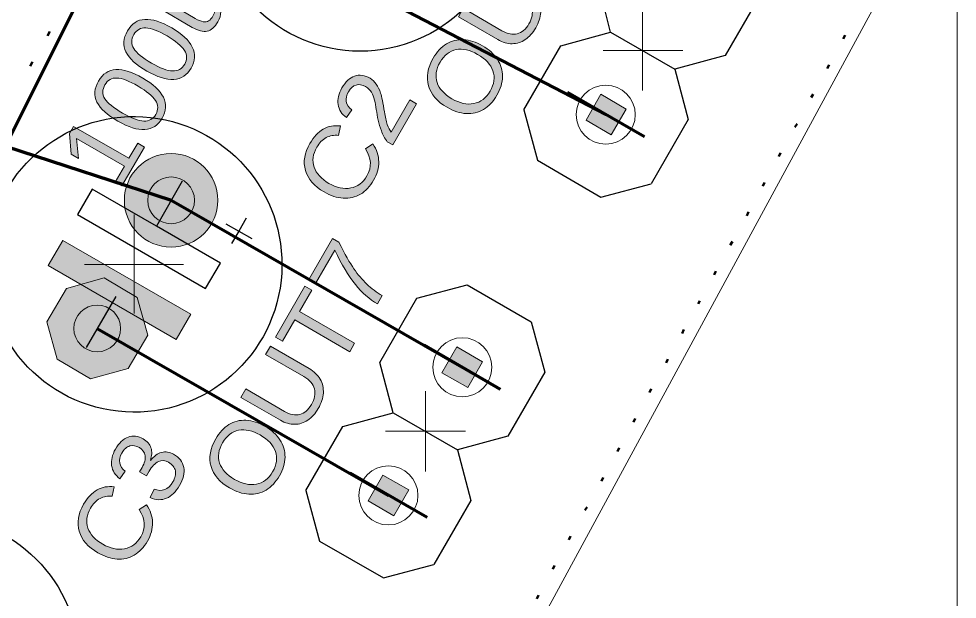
# Model space of a CAD drawing. Header units: millimetres. Extents: x 62.1 to 137.4, y 80.8 to 158.7.
# Drawn here: x 121.53 to 137.42, y 117.46 to 127.28 of the extents above; entities that cross this region are included whole.
import ezdxf

# ---------------------------------------------------------------- set-up
doc = ezdxf.new("R2010")
doc.units = ezdxf.units.MM
doc.header["$MEASUREMENT"] = 0
doc.layers.add('レイヤー 1', color=7, linetype='Continuous', lineweight=0)

# ---------------------------------------------------------------- blocks, each defined once
blk = doc.blocks.new('Block_46')
at = {"layer": 'レイヤー 1'}
h = blk.add_hatch(color=253, dxfattribs=at)
h.dxf.hatch_style = 2
edge = h.paths.add_edge_path()
edge.add_spline(control_points=[(125.619, 120.241), (125.489, 120.317), (125.367, 120.343), (125.255, 120.321), (125.143, 120.299), (125.052, 120.228), (124.984, 120.109), (124.914, 119.989), (124.897, 119.875), (124.933, 119.767), (124.968, 119.659), (125.052, 119.566), (125.185, 119.49), (125.317, 119.414), (125.44, 119.387), (125.556, 119.408), (125.672, 119.43), (125.763, 119.5), (125.831, 119.618), (125.901, 119.738), (125.917, 119.853), (125.88, 119.961), (125.843, 120.069), (125.756, 120.163), (125.619, 120.241)], knot_values=[0, 0, 0, 0, 1, 1, 1, 2, 2, 2, 3, 3, 3, 4, 4, 4, 5, 5, 5, 6, 6, 6, 7, 7, 7, 8, 8, 8, 8], degree=3, periodic=0)
edge = h.paths.add_edge_path()
edge.add_spline(control_points=[(125.703, 120.387), (125.813, 120.323), (125.897, 120.247), (125.955, 120.157), (126.013, 120.068), (126.042, 119.971), (126.041, 119.867), (126.04, 119.763), (126.008, 119.657), (125.946, 119.551), (125.884, 119.443), (125.809, 119.363), (125.72, 119.31), (125.631, 119.257), (125.533, 119.233), (125.427, 119.24), (125.321, 119.246), (125.212, 119.282), (125.102, 119.345), (124.934, 119.442), (124.829, 119.564), (124.788, 119.71), (124.746, 119.857), (124.773, 120.012), (124.867, 120.176), (124.929, 120.283), (125.004, 120.363), (125.091, 120.417), (125.179, 120.471), (125.275, 120.495), (125.38, 120.49), (125.486, 120.485), (125.593, 120.45), (125.703, 120.387)], knot_values=[0, 0, 0, 0, 1, 1, 1, 2, 2, 2, 3, 3, 3, 4, 4, 4, 5, 5, 5, 6, 6, 6, 7, 7, 7, 8, 8, 8, 9, 9, 9, 10, 10, 10, 11, 11, 11, 11], degree=3, periodic=0)
for points, knots in [([(125.703, 120.387), (125.813, 120.323), (125.897, 120.247), (125.955, 120.157), (126.013, 120.068), (126.042, 119.971), (126.041, 119.867), (126.04, 119.763), (126.008, 119.657), (125.946, 119.551), (125.884, 119.443), (125.809, 119.363), (125.72, 119.31), (125.631, 119.257), (125.533, 119.233), (125.427, 119.24), (125.321, 119.246), (125.212, 119.282), (125.102, 119.345), (124.934, 119.442), (124.829, 119.564), (124.788, 119.71), (124.746, 119.857), (124.773, 120.012), (124.867, 120.176), (124.929, 120.283), (125.004, 120.363), (125.091, 120.417), (125.179, 120.471), (125.275, 120.495), (125.38, 120.49), (125.486, 120.485), (125.593, 120.45), (125.703, 120.387)], [0, 0, 0, 0, 1, 1, 1, 2, 2, 2, 3, 3, 3, 4, 4, 4, 5, 5, 5, 6, 6, 6, 7, 7, 7, 8, 8, 8, 9, 9, 9, 10, 10, 10, 11, 11, 11, 11]), ([(125.619, 120.241), (125.489, 120.317), (125.367, 120.343), (125.255, 120.321), (125.143, 120.299), (125.052, 120.228), (124.984, 120.109), (124.914, 119.989), (124.897, 119.875), (124.933, 119.767), (124.968, 119.659), (125.052, 119.566), (125.185, 119.49), (125.317, 119.414), (125.44, 119.387), (125.556, 119.408), (125.672, 119.43), (125.763, 119.5), (125.831, 119.618), (125.901, 119.738), (125.917, 119.853), (125.88, 119.961), (125.843, 120.069), (125.756, 120.163), (125.619, 120.241)], [0, 0, 0, 0, 1, 1, 1, 2, 2, 2, 3, 3, 3, 4, 4, 4, 5, 5, 5, 6, 6, 6, 7, 7, 7, 8, 8, 8, 8])]:
    blk.add_open_spline(points, degree=3, knots=knots, dxfattribs=at)
blk = doc.blocks.new('Block_47')
at = {"layer": 'レイヤー 1'}
h = blk.add_hatch(color=253, dxfattribs=at)
h.dxf.hatch_style = 2
edge = h.paths.add_edge_path()
edge.add_spline(control_points=[(126.604, 120.69), (126.555, 120.604), (126.496, 120.538), (126.427, 120.492), (126.359, 120.446), (126.285, 120.423), (126.205, 120.422), (126.125, 120.421), (126.044, 120.444), (125.962, 120.492), (125.962, 120.492), (125.293, 120.877), (125.293, 120.877), (125.293, 120.877), (125.375, 121.02), (125.375, 121.02), (125.375, 121.02), (126.032, 120.641), (126.032, 120.641), (126.127, 120.586), (126.214, 120.568), (126.292, 120.588), (126.37, 120.608), (126.435, 120.664), (126.488, 120.756), (126.543, 120.85), (126.559, 120.938), (126.538, 121.02), (126.517, 121.102), (126.457, 121.172), (126.358, 121.229), (126.358, 121.229), (125.712, 121.602), (125.712, 121.602), (125.712, 121.602), (125.794, 121.744), (125.794, 121.744), (125.794, 121.744), (126.448, 121.366), (126.448, 121.366), (126.533, 121.317), (126.596, 121.256), (126.637, 121.185), (126.678, 121.113), (126.695, 121.035), (126.69, 120.951), (126.684, 120.866), (126.656, 120.779), (126.604, 120.69)], knot_values=[0, 0, 0, 0, 1, 1, 1, 2, 2, 2, 3, 3, 3, 4, 4, 4, 5, 5, 5, 6, 6, 6, 7, 7, 7, 8, 8, 8, 9, 9, 9, 10, 10, 10, 11, 11, 11, 12, 12, 12, 13, 13, 13, 14, 14, 14, 15, 15, 15, 16, 16, 16, 16], degree=3, periodic=0)
blk.add_open_spline([(126.604, 120.69), (126.555, 120.604), (126.496, 120.538), (126.427, 120.492), (126.359, 120.446), (126.285, 120.423), (126.205, 120.422), (126.125, 120.421), (126.044, 120.444), (125.962, 120.492), (125.962, 120.492), (125.293, 120.877), (125.293, 120.877), (125.293, 120.877), (125.375, 121.02), (125.375, 121.02), (125.375, 121.02), (126.032, 120.641), (126.032, 120.641), (126.127, 120.586), (126.214, 120.568), (126.292, 120.588), (126.37, 120.608), (126.435, 120.664), (126.488, 120.756), (126.543, 120.85), (126.559, 120.938), (126.538, 121.02), (126.517, 121.102), (126.457, 121.172), (126.358, 121.229), (126.358, 121.229), (125.712, 121.602), (125.712, 121.602), (125.712, 121.602), (125.794, 121.744), (125.794, 121.744), (125.794, 121.744), (126.448, 121.366), (126.448, 121.366), (126.533, 121.317), (126.596, 121.256), (126.637, 121.185), (126.678, 121.113), (126.695, 121.035), (126.69, 120.951), (126.684, 120.866), (126.656, 120.779), (126.604, 120.69)], degree=3, knots=[0, 0, 0, 0, 1, 1, 1, 2, 2, 2, 3, 3, 3, 4, 4, 4, 5, 5, 5, 6, 6, 6, 7, 7, 7, 8, 8, 8, 9, 9, 9, 10, 10, 10, 11, 11, 11, 12, 12, 12, 13, 13, 13, 14, 14, 14, 15, 15, 15, 16, 16, 16, 16], dxfattribs=at)
blk = doc.blocks.new('Block_48')
at = {"layer": 'レイヤー 1'}
h = blk.add_hatch(color=253, dxfattribs=at)
h.dxf.hatch_style = 2
edge = h.paths.add_edge_path()
edge.add_spline(control_points=[(126.287, 122.331), (126.287, 122.331), (127.22, 121.792), (127.22, 121.792), (127.22, 121.792), (127.138, 121.65), (127.138, 121.65), (127.138, 121.65), (126.205, 122.189), (126.205, 122.189), (126.205, 122.189), (125.997, 121.829), (125.997, 121.829), (125.997, 121.829), (125.881, 121.896), (125.881, 121.896), (125.881, 121.896), (126.379, 122.758), (126.379, 122.758), (126.379, 122.758), (126.495, 122.691), (126.495, 122.691), (126.495, 122.691), (126.287, 122.331), (126.287, 122.331)], knot_values=[0, 0, 0, 0, 1, 1, 1, 2, 2, 2, 3, 3, 3, 4, 4, 4, 5, 5, 5, 6, 6, 6, 7, 7, 7, 8, 8, 8, 8], degree=3, periodic=0)
blk.add_open_spline([(126.287, 122.331), (126.287, 122.331), (127.22, 121.792), (127.22, 121.792), (127.22, 121.792), (127.138, 121.65), (127.138, 121.65), (127.138, 121.65), (126.205, 122.189), (126.205, 122.189), (126.205, 122.189), (125.997, 121.829), (125.997, 121.829), (125.997, 121.829), (125.881, 121.896), (125.881, 121.896), (125.881, 121.896), (126.379, 122.758), (126.379, 122.758), (126.379, 122.758), (126.495, 122.691), (126.495, 122.691), (126.495, 122.691), (126.287, 122.331), (126.287, 122.331)], degree=3, knots=[0, 0, 0, 0, 1, 1, 1, 2, 2, 2, 3, 3, 3, 4, 4, 4, 5, 5, 5, 6, 6, 6, 7, 7, 7, 8, 8, 8, 8], dxfattribs=at)
blk = doc.blocks.new('Block_49')
at = {"layer": 'レイヤー 1'}
h = blk.add_hatch(color=253, dxfattribs=at)
h.dxf.hatch_style = 2
edge = h.paths.add_edge_path()
edge.add_spline(control_points=[(126.954, 123.502), (127.055, 123.3), (127.14, 123.15), (127.207, 123.053), (127.275, 122.955), (127.347, 122.869), (127.425, 122.794), (127.503, 122.72), (127.59, 122.655), (127.687, 122.599), (127.687, 122.599), (127.606, 122.459), (127.606, 122.459), (127.472, 122.537), (127.347, 122.646), (127.232, 122.789), (127.116, 122.931), (127, 123.125), (126.884, 123.37), (126.884, 123.37), (126.558, 122.806), (126.558, 122.806), (126.558, 122.806), (126.444, 122.871), (126.444, 122.871), (126.444, 122.871), (126.845, 123.565), (126.845, 123.565), (126.845, 123.565), (126.954, 123.502), (126.954, 123.502)], knot_values=[0, 0, 0, 0, 1, 1, 1, 2, 2, 2, 3, 3, 3, 4, 4, 4, 5, 5, 5, 6, 6, 6, 7, 7, 7, 8, 8, 8, 9, 9, 9, 10, 10, 10, 10], degree=3, periodic=0)
blk.add_open_spline([(126.954, 123.502), (127.055, 123.3), (127.14, 123.15), (127.207, 123.053), (127.275, 122.955), (127.347, 122.869), (127.425, 122.794), (127.503, 122.72), (127.59, 122.655), (127.687, 122.599), (127.687, 122.599), (127.606, 122.459), (127.606, 122.459), (127.472, 122.537), (127.347, 122.646), (127.232, 122.789), (127.116, 122.931), (127, 123.125), (126.884, 123.37), (126.884, 123.37), (126.558, 122.806), (126.558, 122.806), (126.558, 122.806), (126.444, 122.871), (126.444, 122.871), (126.444, 122.871), (126.845, 123.565), (126.845, 123.565), (126.845, 123.565), (126.954, 123.502), (126.954, 123.502)], degree=3, knots=[0, 0, 0, 0, 1, 1, 1, 2, 2, 2, 3, 3, 3, 4, 4, 4, 5, 5, 5, 6, 6, 6, 7, 7, 7, 8, 8, 8, 9, 9, 9, 10, 10, 10, 10], dxfattribs=at)
blk = doc.blocks.new('Block_50')
at = {"layer": 'レイヤー 1'}
h = blk.add_hatch(color=253, dxfattribs=at)
h.dxf.hatch_style = 2
edge = h.paths.add_edge_path()
edge.add_spline(control_points=[(129.302, 126.681), (129.171, 126.756), (129.049, 126.783), (128.938, 126.761), (128.825, 126.738), (128.735, 126.668), (128.666, 126.548), (128.597, 126.428), (128.58, 126.314), (128.615, 126.206), (128.651, 126.098), (128.735, 126.006), (128.868, 125.929), (128.999, 125.853), (129.123, 125.826), (129.238, 125.848), (129.354, 125.869), (129.445, 125.939), (129.514, 126.057), (129.583, 126.178), (129.6, 126.293), (129.562, 126.401), (129.525, 126.509), (129.438, 126.602), (129.302, 126.681)], knot_values=[0, 0, 0, 0, 1, 1, 1, 2, 2, 2, 3, 3, 3, 4, 4, 4, 5, 5, 5, 6, 6, 6, 7, 7, 7, 8, 8, 8, 8], degree=3, periodic=0)
edge = h.paths.add_edge_path()
edge.add_spline(control_points=[(129.385, 126.826), (129.496, 126.763), (129.579, 126.686), (129.638, 126.597), (129.696, 126.507), (129.724, 126.411), (129.723, 126.307), (129.722, 126.202), (129.691, 126.097), (129.629, 125.991), (129.567, 125.882), (129.491, 125.802), (129.402, 125.749), (129.314, 125.696), (129.216, 125.673), (129.109, 125.679), (129.003, 125.686), (128.894, 125.721), (128.784, 125.785), (128.616, 125.882), (128.512, 126.004), (128.47, 126.15), (128.428, 126.297), (128.455, 126.452), (128.55, 126.616), (128.612, 126.722), (128.686, 126.803), (128.774, 126.857), (128.861, 126.91), (128.958, 126.935), (129.063, 126.93), (129.168, 126.924), (129.275, 126.89), (129.385, 126.826)], knot_values=[0, 0, 0, 0, 1, 1, 1, 2, 2, 2, 3, 3, 3, 4, 4, 4, 5, 5, 5, 6, 6, 6, 7, 7, 7, 8, 8, 8, 9, 9, 9, 10, 10, 10, 11, 11, 11, 11], degree=3, periodic=0)
for points, knots in [([(129.385, 126.826), (129.496, 126.763), (129.579, 126.686), (129.638, 126.597), (129.696, 126.507), (129.724, 126.411), (129.723, 126.307), (129.722, 126.202), (129.691, 126.097), (129.629, 125.991), (129.567, 125.882), (129.491, 125.802), (129.402, 125.749), (129.314, 125.696), (129.216, 125.673), (129.109, 125.679), (129.003, 125.686), (128.894, 125.721), (128.784, 125.785), (128.616, 125.882), (128.512, 126.004), (128.47, 126.15), (128.428, 126.297), (128.455, 126.452), (128.55, 126.616), (128.612, 126.722), (128.686, 126.803), (128.774, 126.857), (128.861, 126.91), (128.958, 126.935), (129.063, 126.93), (129.168, 126.924), (129.275, 126.89), (129.385, 126.826)], [0, 0, 0, 0, 1, 1, 1, 2, 2, 2, 3, 3, 3, 4, 4, 4, 5, 5, 5, 6, 6, 6, 7, 7, 7, 8, 8, 8, 9, 9, 9, 10, 10, 10, 11, 11, 11, 11]), ([(129.302, 126.681), (129.171, 126.756), (129.049, 126.783), (128.938, 126.761), (128.825, 126.738), (128.735, 126.668), (128.666, 126.548), (128.597, 126.428), (128.58, 126.314), (128.615, 126.206), (128.651, 126.098), (128.735, 126.006), (128.868, 125.929), (128.999, 125.853), (129.123, 125.826), (129.238, 125.848), (129.354, 125.869), (129.445, 125.939), (129.514, 126.057), (129.583, 126.178), (129.6, 126.293), (129.562, 126.401), (129.525, 126.509), (129.438, 126.602), (129.302, 126.681)], [0, 0, 0, 0, 1, 1, 1, 2, 2, 2, 3, 3, 3, 4, 4, 4, 5, 5, 5, 6, 6, 6, 7, 7, 7, 8, 8, 8, 8])]:
    blk.add_open_spline(points, degree=3, knots=knots, dxfattribs=at)
blk = doc.blocks.new('Block_51')
at = {"layer": 'レイヤー 1'}
h = blk.add_hatch(color=253, dxfattribs=at)
h.dxf.hatch_style = 2
edge = h.paths.add_edge_path()
edge.add_spline(control_points=[(130.287, 127.13), (130.237, 127.043), (130.178, 126.977), (130.11, 126.931), (130.042, 126.886), (129.967, 126.862), (129.888, 126.861), (129.808, 126.86), (129.726, 126.884), (129.644, 126.931), (129.644, 126.931), (128.976, 127.317), (128.976, 127.317), (128.976, 127.317), (129.058, 127.46), (129.058, 127.46), (129.058, 127.46), (129.714, 127.081), (129.714, 127.081), (129.81, 127.025), (129.897, 127.008), (129.974, 127.028), (130.052, 127.048), (130.117, 127.103), (130.171, 127.195), (130.225, 127.29), (130.242, 127.378), (130.221, 127.46), (130.199, 127.542), (130.14, 127.612), (130.041, 127.669), (130.041, 127.669), (129.394, 128.042), (129.394, 128.042), (129.394, 128.042), (129.476, 128.183), (129.476, 128.183), (129.476, 128.183), (130.131, 127.805), (130.131, 127.805), (130.216, 127.757), (130.279, 127.696), (130.319, 127.625), (130.36, 127.553), (130.378, 127.475), (130.372, 127.39), (130.367, 127.306), (130.338, 127.219), (130.287, 127.13)], knot_values=[0, 0, 0, 0, 1, 1, 1, 2, 2, 2, 3, 3, 3, 4, 4, 4, 5, 5, 5, 6, 6, 6, 7, 7, 7, 8, 8, 8, 9, 9, 9, 10, 10, 10, 11, 11, 11, 12, 12, 12, 13, 13, 13, 14, 14, 14, 15, 15, 15, 16, 16, 16, 16], degree=3, periodic=0)
blk.add_open_spline([(130.287, 127.13), (130.237, 127.043), (130.178, 126.977), (130.11, 126.931), (130.042, 126.886), (129.967, 126.862), (129.888, 126.861), (129.808, 126.86), (129.726, 126.884), (129.644, 126.931), (129.644, 126.931), (128.976, 127.317), (128.976, 127.317), (128.976, 127.317), (129.058, 127.46), (129.058, 127.46), (129.058, 127.46), (129.714, 127.081), (129.714, 127.081), (129.81, 127.025), (129.897, 127.008), (129.974, 127.028), (130.052, 127.048), (130.117, 127.103), (130.171, 127.195), (130.225, 127.29), (130.242, 127.378), (130.221, 127.46), (130.199, 127.542), (130.14, 127.612), (130.041, 127.669), (130.041, 127.669), (129.394, 128.042), (129.394, 128.042), (129.394, 128.042), (129.476, 128.183), (129.476, 128.183), (129.476, 128.183), (130.131, 127.805), (130.131, 127.805), (130.216, 127.757), (130.279, 127.696), (130.319, 127.625), (130.36, 127.553), (130.378, 127.475), (130.372, 127.39), (130.367, 127.306), (130.338, 127.219), (130.287, 127.13)], degree=3, knots=[0, 0, 0, 0, 1, 1, 1, 2, 2, 2, 3, 3, 3, 4, 4, 4, 5, 5, 5, 6, 6, 6, 7, 7, 7, 8, 8, 8, 9, 9, 9, 10, 10, 10, 11, 11, 11, 12, 12, 12, 13, 13, 13, 14, 14, 14, 15, 15, 15, 16, 16, 16, 16], dxfattribs=at)
blk = doc.blocks.new('Block_56')
at = {"layer": 'レイヤー 1'}
h = blk.add_hatch(color=253, dxfattribs=at)
h.dxf.hatch_style = 2
edge = h.paths.add_edge_path()
edge.add_spline(control_points=[(126.578, 125.108), (126.511, 124.992), (126.497, 124.88), (126.534, 124.772), (126.571, 124.665), (126.655, 124.573), (126.785, 124.498), (126.914, 124.424), (127.037, 124.398), (127.154, 124.42), (127.271, 124.442), (127.363, 124.51), (127.429, 124.625), (127.514, 124.772), (127.505, 124.925), (127.402, 125.082), (127.402, 125.082), (127.527, 125.165), (127.527, 125.165), (127.593, 125.07), (127.627, 124.969), (127.628, 124.864), (127.63, 124.759), (127.602, 124.654), (127.542, 124.551), (127.481, 124.445), (127.406, 124.366), (127.318, 124.314), (127.229, 124.263), (127.132, 124.24), (127.027, 124.247), (126.922, 124.254), (126.814, 124.289), (126.702, 124.353), (126.535, 124.45), (126.429, 124.571), (126.387, 124.716), (126.344, 124.861), (126.37, 125.014), (126.462, 125.173), (126.526, 125.285), (126.602, 125.366), (126.689, 125.416), (126.776, 125.466), (126.872, 125.483), (126.979, 125.469), (126.979, 125.469), (126.946, 125.308), (126.946, 125.308), (126.87, 125.319), (126.801, 125.307), (126.737, 125.272), (126.674, 125.237), (126.621, 125.182), (126.578, 125.108)], knot_values=[0, 0, 0, 0, 1, 1, 1, 2, 2, 2, 3, 3, 3, 4, 4, 4, 5, 5, 5, 6, 6, 6, 7, 7, 7, 8, 8, 8, 9, 9, 9, 10, 10, 10, 11, 11, 11, 12, 12, 12, 13, 13, 13, 14, 14, 14, 15, 15, 15, 16, 16, 16, 17, 17, 17, 18, 18, 18, 18], degree=3, periodic=0)
blk.add_open_spline([(126.578, 125.108), (126.511, 124.992), (126.497, 124.88), (126.534, 124.772), (126.571, 124.665), (126.655, 124.573), (126.785, 124.498), (126.914, 124.424), (127.037, 124.398), (127.154, 124.42), (127.271, 124.442), (127.363, 124.51), (127.429, 124.625), (127.514, 124.772), (127.505, 124.925), (127.402, 125.082), (127.402, 125.082), (127.527, 125.165), (127.527, 125.165), (127.593, 125.07), (127.627, 124.969), (127.628, 124.864), (127.63, 124.759), (127.602, 124.654), (127.542, 124.551), (127.481, 124.445), (127.406, 124.366), (127.318, 124.314), (127.229, 124.263), (127.132, 124.24), (127.027, 124.247), (126.922, 124.254), (126.814, 124.289), (126.702, 124.353), (126.535, 124.45), (126.429, 124.571), (126.387, 124.716), (126.344, 124.861), (126.37, 125.014), (126.462, 125.173), (126.526, 125.285), (126.602, 125.366), (126.689, 125.416), (126.776, 125.466), (126.872, 125.483), (126.979, 125.469), (126.979, 125.469), (126.946, 125.308), (126.946, 125.308), (126.87, 125.319), (126.801, 125.307), (126.737, 125.272), (126.674, 125.237), (126.621, 125.182), (126.578, 125.108)], degree=3, knots=[0, 0, 0, 0, 1, 1, 1, 2, 2, 2, 3, 3, 3, 4, 4, 4, 5, 5, 5, 6, 6, 6, 7, 7, 7, 8, 8, 8, 9, 9, 9, 10, 10, 10, 11, 11, 11, 12, 12, 12, 13, 13, 13, 14, 14, 14, 15, 15, 15, 16, 16, 16, 17, 17, 17, 18, 18, 18, 18], dxfattribs=at)
blk = doc.blocks.new('Block_57')
at = {"layer": 'レイヤー 1'}
h = blk.add_hatch(color=253, dxfattribs=at)
h.dxf.hatch_style = 2
edge = h.paths.add_edge_path()
edge.add_spline(control_points=[(127.867, 125.149), (127.867, 125.149), (127.773, 125.203), (127.773, 125.203), (127.729, 125.262), (127.696, 125.323), (127.672, 125.385), (127.649, 125.447), (127.631, 125.508), (127.618, 125.57), (127.605, 125.63), (127.595, 125.689), (127.587, 125.747), (127.579, 125.804), (127.569, 125.858), (127.556, 125.907), (127.544, 125.957), (127.526, 126.001), (127.504, 126.04), (127.482, 126.079), (127.449, 126.111), (127.406, 126.136), (127.348, 126.169), (127.294, 126.178), (127.243, 126.162), (127.192, 126.147), (127.148, 126.109), (127.114, 126.049), (127.081, 125.992), (127.069, 125.936), (127.079, 125.881), (127.089, 125.826), (127.12, 125.779), (127.172, 125.74), (127.172, 125.74), (127.08, 125.611), (127.08, 125.611), (127.002, 125.669), (126.956, 125.743), (126.941, 125.833), (126.927, 125.923), (126.948, 126.016), (127.004, 126.113), (127.065, 126.219), (127.136, 126.285), (127.219, 126.314), (127.302, 126.342), (127.389, 126.329), (127.481, 126.276), (127.522, 126.252), (127.557, 126.22), (127.586, 126.178), (127.616, 126.136), (127.64, 126.085), (127.659, 126.025), (127.679, 125.965), (127.7, 125.859), (127.725, 125.707), (127.738, 125.623), (127.754, 125.553), (127.772, 125.497), (127.79, 125.442), (127.812, 125.397), (127.838, 125.362), (127.838, 125.362), (128.154, 125.909), (128.154, 125.909), (128.154, 125.909), (128.268, 125.843), (128.268, 125.843), (128.268, 125.843), (127.867, 125.149), (127.867, 125.149)], knot_values=[0, 0, 0, 0, 1, 1, 1, 2, 2, 2, 3, 3, 3, 4, 4, 4, 5, 5, 5, 6, 6, 6, 7, 7, 7, 8, 8, 8, 9, 9, 9, 10, 10, 10, 11, 11, 11, 12, 12, 12, 13, 13, 13, 14, 14, 14, 15, 15, 15, 16, 16, 16, 17, 17, 17, 18, 18, 18, 19, 19, 19, 20, 20, 20, 21, 21, 21, 22, 22, 22, 23, 23, 23, 24, 24, 24, 24], degree=3, periodic=0)
blk.add_open_spline([(127.867, 125.149), (127.867, 125.149), (127.773, 125.203), (127.773, 125.203), (127.729, 125.262), (127.696, 125.323), (127.672, 125.385), (127.649, 125.447), (127.631, 125.508), (127.618, 125.57), (127.605, 125.63), (127.595, 125.689), (127.587, 125.747), (127.579, 125.804), (127.569, 125.858), (127.556, 125.907), (127.544, 125.957), (127.526, 126.001), (127.504, 126.04), (127.482, 126.079), (127.449, 126.111), (127.406, 126.136), (127.348, 126.169), (127.294, 126.178), (127.243, 126.162), (127.192, 126.147), (127.148, 126.109), (127.114, 126.049), (127.081, 125.992), (127.069, 125.936), (127.079, 125.881), (127.089, 125.826), (127.12, 125.779), (127.172, 125.74), (127.172, 125.74), (127.08, 125.611), (127.08, 125.611), (127.002, 125.669), (126.956, 125.743), (126.941, 125.833), (126.927, 125.923), (126.948, 126.016), (127.004, 126.113), (127.065, 126.219), (127.136, 126.285), (127.219, 126.314), (127.302, 126.342), (127.389, 126.329), (127.481, 126.276), (127.522, 126.252), (127.557, 126.22), (127.586, 126.178), (127.616, 126.136), (127.64, 126.085), (127.659, 126.025), (127.679, 125.965), (127.7, 125.859), (127.725, 125.707), (127.738, 125.623), (127.754, 125.553), (127.772, 125.497), (127.79, 125.442), (127.812, 125.397), (127.838, 125.362), (127.838, 125.362), (128.154, 125.909), (128.154, 125.909), (128.154, 125.909), (128.268, 125.843), (128.268, 125.843), (128.268, 125.843), (127.867, 125.149), (127.867, 125.149)], degree=3, knots=[0, 0, 0, 0, 1, 1, 1, 2, 2, 2, 3, 3, 3, 4, 4, 4, 5, 5, 5, 6, 6, 6, 7, 7, 7, 8, 8, 8, 9, 9, 9, 10, 10, 10, 11, 11, 11, 12, 12, 12, 13, 13, 13, 14, 14, 14, 15, 15, 15, 16, 16, 16, 17, 17, 17, 18, 18, 18, 19, 19, 19, 20, 20, 20, 21, 21, 21, 22, 22, 22, 23, 23, 23, 24, 24, 24, 24], dxfattribs=at)
blk = doc.blocks.new('Block_58')
at = {"layer": 'レイヤー 1'}
h = blk.add_hatch(color=253, dxfattribs=at)
h.dxf.hatch_style = 2
edge = h.paths.add_edge_path()
edge.add_spline(control_points=[(122.748, 119.003), (122.681, 118.887), (122.666, 118.775), (122.704, 118.667), (122.741, 118.56), (122.825, 118.468), (122.955, 118.393), (123.084, 118.319), (123.207, 118.293), (123.324, 118.315), (123.441, 118.337), (123.533, 118.406), (123.599, 118.52), (123.684, 118.667), (123.675, 118.82), (123.572, 118.978), (123.572, 118.978), (123.697, 119.06), (123.697, 119.06), (123.762, 118.965), (123.796, 118.864), (123.798, 118.759), (123.8, 118.654), (123.771, 118.549), (123.712, 118.446), (123.651, 118.34), (123.576, 118.262), (123.487, 118.209), (123.399, 118.157), (123.302, 118.135), (123.197, 118.142), (123.092, 118.149), (122.984, 118.184), (122.872, 118.249), (122.705, 118.345), (122.599, 118.466), (122.557, 118.611), (122.514, 118.756), (122.539, 118.909), (122.631, 119.069), (122.696, 119.18), (122.772, 119.261), (122.858, 119.311), (122.945, 119.361), (123.042, 119.378), (123.148, 119.364), (123.148, 119.364), (123.116, 119.204), (123.116, 119.204), (123.04, 119.214), (122.971, 119.202), (122.908, 119.167), (122.844, 119.132), (122.791, 119.077), (122.748, 119.003)], knot_values=[0, 0, 0, 0, 1, 1, 1, 2, 2, 2, 3, 3, 3, 4, 4, 4, 5, 5, 5, 6, 6, 6, 7, 7, 7, 8, 8, 8, 9, 9, 9, 10, 10, 10, 11, 11, 11, 12, 12, 12, 13, 13, 13, 14, 14, 14, 15, 15, 15, 16, 16, 16, 17, 17, 17, 18, 18, 18, 18], degree=3, periodic=0)
blk.add_open_spline([(122.748, 119.003), (122.681, 118.887), (122.666, 118.775), (122.704, 118.667), (122.741, 118.56), (122.825, 118.468), (122.955, 118.393), (123.084, 118.319), (123.207, 118.293), (123.324, 118.315), (123.441, 118.337), (123.533, 118.406), (123.599, 118.52), (123.684, 118.667), (123.675, 118.82), (123.572, 118.978), (123.572, 118.978), (123.697, 119.06), (123.697, 119.06), (123.762, 118.965), (123.796, 118.864), (123.798, 118.759), (123.8, 118.654), (123.771, 118.549), (123.712, 118.446), (123.651, 118.34), (123.576, 118.262), (123.487, 118.209), (123.399, 118.157), (123.302, 118.135), (123.197, 118.142), (123.092, 118.149), (122.984, 118.184), (122.872, 118.249), (122.705, 118.345), (122.599, 118.466), (122.557, 118.611), (122.514, 118.756), (122.539, 118.909), (122.631, 119.069), (122.696, 119.18), (122.772, 119.261), (122.858, 119.311), (122.945, 119.361), (123.042, 119.378), (123.148, 119.364), (123.148, 119.364), (123.116, 119.204), (123.116, 119.204), (123.04, 119.214), (122.971, 119.202), (122.908, 119.167), (122.844, 119.132), (122.791, 119.077), (122.748, 119.003)], degree=3, knots=[0, 0, 0, 0, 1, 1, 1, 2, 2, 2, 3, 3, 3, 4, 4, 4, 5, 5, 5, 6, 6, 6, 7, 7, 7, 8, 8, 8, 9, 9, 9, 10, 10, 10, 11, 11, 11, 12, 12, 12, 13, 13, 13, 14, 14, 14, 15, 15, 15, 16, 16, 16, 17, 17, 17, 18, 18, 18, 18], dxfattribs=at)
blk = doc.blocks.new('Block_59')
at = {"layer": 'レイヤー 1'}
h = blk.add_hatch(color=253, dxfattribs=at)
h.dxf.hatch_style = 2
edge = h.paths.add_edge_path()
edge.add_spline(control_points=[(124.154, 119.916), (124.251, 119.86), (124.308, 119.786), (124.326, 119.693), (124.343, 119.601), (124.319, 119.498), (124.253, 119.384), (124.192, 119.277), (124.119, 119.207), (124.034, 119.171), (123.95, 119.135), (123.857, 119.138), (123.756, 119.181), (123.756, 119.181), (123.824, 119.326), (123.824, 119.326), (123.958, 119.273), (124.064, 119.313), (124.142, 119.448), (124.181, 119.515), (124.195, 119.578), (124.184, 119.635), (124.173, 119.693), (124.135, 119.741), (124.069, 119.779), (124.012, 119.812), (123.955, 119.816), (123.897, 119.79), (123.84, 119.765), (123.787, 119.71), (123.74, 119.627), (123.74, 119.627), (123.696, 119.552), (123.696, 119.552), (123.696, 119.552), (123.579, 119.619), (123.579, 119.619), (123.579, 119.619), (123.621, 119.692), (123.621, 119.692), (123.664, 119.765), (123.681, 119.831), (123.672, 119.89), (123.664, 119.949), (123.631, 119.995), (123.574, 120.028), (123.518, 120.06), (123.464, 120.069), (123.413, 120.055), (123.361, 120.041), (123.317, 120.001), (123.279, 119.936), (123.245, 119.877), (123.232, 119.82), (123.242, 119.767), (123.251, 119.713), (123.281, 119.667), (123.333, 119.629), (123.333, 119.629), (123.245, 119.5), (123.245, 119.5), (123.165, 119.56), (123.118, 119.634), (123.105, 119.723), (123.093, 119.812), (123.114, 119.905), (123.17, 120.001), (123.23, 120.106), (123.302, 120.174), (123.385, 120.205), (123.467, 120.235), (123.552, 120.224), (123.64, 120.174), (123.707, 120.135), (123.75, 120.085), (123.771, 120.023), (123.791, 119.961), (123.788, 119.891), (123.762, 119.81), (123.762, 119.81), (123.765, 119.809), (123.765, 119.809), (123.818, 119.882), (123.88, 119.928), (123.949, 119.947), (124.019, 119.964), (124.087, 119.954), (124.154, 119.916)], knot_values=[0, 0, 0, 0, 1, 1, 1, 2, 2, 2, 3, 3, 3, 4, 4, 4, 5, 5, 5, 6, 6, 6, 7, 7, 7, 8, 8, 8, 9, 9, 9, 10, 10, 10, 11, 11, 11, 12, 12, 12, 13, 13, 13, 14, 14, 14, 15, 15, 15, 16, 16, 16, 17, 17, 17, 18, 18, 18, 19, 19, 19, 20, 20, 20, 21, 21, 21, 22, 22, 22, 23, 23, 23, 24, 24, 24, 25, 25, 25, 26, 26, 26, 27, 27, 27, 28, 28, 28, 29, 29, 29, 29], degree=3, periodic=0)
blk.add_open_spline([(124.154, 119.916), (124.251, 119.86), (124.308, 119.786), (124.326, 119.693), (124.343, 119.601), (124.319, 119.498), (124.253, 119.384), (124.192, 119.277), (124.119, 119.207), (124.034, 119.171), (123.95, 119.135), (123.857, 119.138), (123.756, 119.181), (123.756, 119.181), (123.824, 119.326), (123.824, 119.326), (123.958, 119.273), (124.064, 119.313), (124.142, 119.448), (124.181, 119.515), (124.195, 119.578), (124.184, 119.635), (124.173, 119.693), (124.135, 119.741), (124.069, 119.779), (124.012, 119.812), (123.955, 119.816), (123.897, 119.79), (123.84, 119.765), (123.787, 119.71), (123.74, 119.627), (123.74, 119.627), (123.696, 119.552), (123.696, 119.552), (123.696, 119.552), (123.579, 119.619), (123.579, 119.619), (123.579, 119.619), (123.621, 119.692), (123.621, 119.692), (123.664, 119.765), (123.681, 119.831), (123.672, 119.89), (123.664, 119.949), (123.631, 119.995), (123.574, 120.028), (123.518, 120.06), (123.464, 120.069), (123.413, 120.055), (123.361, 120.041), (123.317, 120.001), (123.279, 119.936), (123.245, 119.877), (123.232, 119.82), (123.242, 119.767), (123.251, 119.713), (123.281, 119.667), (123.333, 119.629), (123.333, 119.629), (123.245, 119.5), (123.245, 119.5), (123.165, 119.56), (123.118, 119.634), (123.105, 119.723), (123.093, 119.812), (123.114, 119.905), (123.17, 120.001), (123.23, 120.106), (123.302, 120.174), (123.385, 120.205), (123.467, 120.235), (123.552, 120.224), (123.64, 120.174), (123.707, 120.135), (123.75, 120.085), (123.771, 120.023), (123.791, 119.961), (123.788, 119.891), (123.762, 119.81), (123.762, 119.81), (123.765, 119.809), (123.765, 119.809), (123.818, 119.882), (123.88, 119.928), (123.949, 119.947), (124.019, 119.964), (124.087, 119.954), (124.154, 119.916)], degree=3, knots=[0, 0, 0, 0, 1, 1, 1, 2, 2, 2, 3, 3, 3, 4, 4, 4, 5, 5, 5, 6, 6, 6, 7, 7, 7, 8, 8, 8, 9, 9, 9, 10, 10, 10, 11, 11, 11, 12, 12, 12, 13, 13, 13, 14, 14, 14, 15, 15, 15, 16, 16, 16, 17, 17, 17, 18, 18, 18, 19, 19, 19, 20, 20, 20, 21, 21, 21, 22, 22, 22, 23, 23, 23, 24, 24, 24, 25, 25, 25, 26, 26, 26, 27, 27, 27, 28, 28, 28, 29, 29, 29, 29], dxfattribs=at)
blk = doc.blocks.new('Block_121')
at = {"layer": 'レイヤー 1'}
h = blk.add_hatch(color=253, dxfattribs=at)
h.dxf.hatch_style = 2
edge = h.paths.add_edge_path()
edge.add_spline(control_points=[(123.279, 124.455), (123.279, 124.455), (123.166, 124.521), (123.166, 124.521), (123.166, 124.521), (123.32, 124.788), (123.32, 124.788), (123.32, 124.788), (122.512, 125.255), (122.512, 125.255), (122.512, 125.255), (122.545, 124.92), (122.545, 124.92), (122.545, 124.92), (122.418, 124.993), (122.418, 124.993), (122.418, 124.993), (122.391, 125.34), (122.391, 125.34), (122.391, 125.34), (122.462, 125.463), (122.462, 125.463), (122.462, 125.463), (123.398, 124.923), (123.398, 124.923), (123.398, 124.923), (123.546, 125.179), (123.546, 125.179), (123.546, 125.179), (123.659, 125.113), (123.659, 125.113), (123.659, 125.113), (123.279, 124.455), (123.279, 124.455)], knot_values=[0, 0, 0, 0, 1, 1, 1, 2, 2, 2, 3, 3, 3, 4, 4, 4, 5, 5, 5, 6, 6, 6, 7, 7, 7, 8, 8, 8, 9, 9, 9, 10, 10, 10, 11, 11, 11, 11], degree=3, periodic=0)
blk.add_open_spline([(123.279, 124.455), (123.279, 124.455), (123.166, 124.521), (123.166, 124.521), (123.166, 124.521), (123.32, 124.788), (123.32, 124.788), (123.32, 124.788), (122.512, 125.255), (122.512, 125.255), (122.512, 125.255), (122.545, 124.92), (122.545, 124.92), (122.545, 124.92), (122.418, 124.993), (122.418, 124.993), (122.418, 124.993), (122.391, 125.34), (122.391, 125.34), (122.391, 125.34), (122.462, 125.463), (122.462, 125.463), (122.462, 125.463), (123.398, 124.923), (123.398, 124.923), (123.398, 124.923), (123.546, 125.179), (123.546, 125.179), (123.546, 125.179), (123.659, 125.113), (123.659, 125.113), (123.659, 125.113), (123.279, 124.455), (123.279, 124.455)], degree=3, knots=[0, 0, 0, 0, 1, 1, 1, 2, 2, 2, 3, 3, 3, 4, 4, 4, 5, 5, 5, 6, 6, 6, 7, 7, 7, 8, 8, 8, 9, 9, 9, 10, 10, 10, 11, 11, 11, 11], dxfattribs=at)
blk = doc.blocks.new('Block_122')
at = {"layer": 'レイヤー 1'}
h = blk.add_hatch(color=253, dxfattribs=at)
h.dxf.hatch_style = 2
edge = h.paths.add_edge_path()
edge.add_spline(control_points=[(123.554, 126.143), (123.402, 126.231), (123.283, 126.277), (123.194, 126.281), (123.106, 126.285), (123.039, 126.247), (122.992, 126.167), (122.945, 126.084), (122.944, 126.006), (122.99, 125.931), (123.037, 125.856), (123.136, 125.775), (123.29, 125.686), (123.439, 125.6), (123.558, 125.555), (123.649, 125.552), (123.739, 125.549), (123.807, 125.586), (123.853, 125.666), (123.898, 125.745), (123.896, 125.823), (123.847, 125.901), (123.797, 125.978), (123.7, 126.059), (123.554, 126.143)], knot_values=[0, 0, 0, 0, 1, 1, 1, 2, 2, 2, 3, 3, 3, 4, 4, 4, 5, 5, 5, 6, 6, 6, 7, 7, 7, 8, 8, 8, 8], degree=3, periodic=0)
edge = h.paths.add_edge_path()
edge.add_spline(control_points=[(123.633, 126.28), (123.808, 126.178), (123.924, 126.07), (123.981, 125.955), (124.038, 125.84), (124.031, 125.722), (123.961, 125.601), (123.891, 125.481), (123.793, 125.417), (123.667, 125.409), (123.539, 125.401), (123.388, 125.448), (123.212, 125.55), (123.032, 125.654), (122.913, 125.762), (122.857, 125.873), (122.801, 125.983), (122.81, 126.102), (122.884, 126.229), (122.955, 126.353), (123.053, 126.418), (123.178, 126.425), (123.303, 126.431), (123.454, 126.383), (123.633, 126.28)], knot_values=[0, 0, 0, 0, 1, 1, 1, 2, 2, 2, 3, 3, 3, 4, 4, 4, 5, 5, 5, 6, 6, 6, 7, 7, 7, 8, 8, 8, 8], degree=3, periodic=0)
for points in [[(123.633, 126.28), (123.808, 126.178), (123.924, 126.07), (123.981, 125.955), (124.038, 125.84), (124.031, 125.722), (123.961, 125.601), (123.891, 125.481), (123.793, 125.417), (123.667, 125.409), (123.539, 125.401), (123.388, 125.448), (123.212, 125.55), (123.032, 125.654), (122.913, 125.762), (122.857, 125.873), (122.801, 125.983), (122.81, 126.102), (122.884, 126.229), (122.955, 126.353), (123.053, 126.418), (123.178, 126.425), (123.303, 126.431), (123.454, 126.383), (123.633, 126.28)], [(123.554, 126.143), (123.402, 126.231), (123.283, 126.277), (123.194, 126.281), (123.106, 126.285), (123.039, 126.247), (122.992, 126.167), (122.945, 126.084), (122.944, 126.006), (122.99, 125.931), (123.037, 125.856), (123.136, 125.775), (123.29, 125.686), (123.439, 125.6), (123.558, 125.555), (123.649, 125.552), (123.739, 125.549), (123.807, 125.586), (123.853, 125.666), (123.898, 125.745), (123.896, 125.823), (123.847, 125.901), (123.797, 125.978), (123.7, 126.059), (123.554, 126.143)]]:
    blk.add_open_spline(points, degree=3, knots=[0, 0, 0, 0, 1, 1, 1, 2, 2, 2, 3, 3, 3, 4, 4, 4, 5, 5, 5, 6, 6, 6, 7, 7, 7, 8, 8, 8, 8], dxfattribs=at)
blk = doc.blocks.new('Block_123')
at = {"layer": 'レイヤー 1'}
h = blk.add_hatch(color=253, dxfattribs=at)
h.dxf.hatch_style = 2
edge = h.paths.add_edge_path()
edge.add_spline(control_points=[(124.044, 126.992), (123.892, 127.079), (123.773, 127.125), (123.684, 127.129), (123.596, 127.133), (123.529, 127.095), (123.482, 127.015), (123.434, 126.932), (123.434, 126.854), (123.48, 126.779), (123.527, 126.704), (123.626, 126.623), (123.78, 126.534), (123.928, 126.448), (124.048, 126.403), (124.138, 126.4), (124.228, 126.397), (124.296, 126.435), (124.342, 126.514), (124.388, 126.593), (124.386, 126.671), (124.337, 126.749), (124.287, 126.826), (124.19, 126.907), (124.044, 126.992)], knot_values=[0, 0, 0, 0, 1, 1, 1, 2, 2, 2, 3, 3, 3, 4, 4, 4, 5, 5, 5, 6, 6, 6, 7, 7, 7, 8, 8, 8, 8], degree=3, periodic=0)
edge = h.paths.add_edge_path()
edge.add_spline(control_points=[(124.122, 127.128), (124.298, 127.027), (124.414, 126.918), (124.471, 126.803), (124.527, 126.688), (124.521, 126.57), (124.451, 126.449), (124.381, 126.329), (124.283, 126.265), (124.156, 126.257), (124.029, 126.25), (123.878, 126.297), (123.701, 126.398), (123.521, 126.503), (123.403, 126.61), (123.347, 126.721), (123.291, 126.832), (123.3, 126.95), (123.374, 127.078), (123.445, 127.201), (123.543, 127.266), (123.668, 127.273), (123.793, 127.279), (123.944, 127.231), (124.122, 127.128)], knot_values=[0, 0, 0, 0, 1, 1, 1, 2, 2, 2, 3, 3, 3, 4, 4, 4, 5, 5, 5, 6, 6, 6, 7, 7, 7, 8, 8, 8, 8], degree=3, periodic=0)
for points in [[(124.122, 127.128), (124.298, 127.027), (124.414, 126.918), (124.471, 126.803), (124.527, 126.688), (124.521, 126.57), (124.451, 126.449), (124.381, 126.329), (124.283, 126.265), (124.156, 126.257), (124.029, 126.25), (123.878, 126.297), (123.701, 126.398), (123.521, 126.503), (123.403, 126.61), (123.347, 126.721), (123.291, 126.832), (123.3, 126.95), (123.374, 127.078), (123.445, 127.201), (123.543, 127.266), (123.668, 127.273), (123.793, 127.279), (123.944, 127.231), (124.122, 127.128)], [(124.044, 126.992), (123.892, 127.079), (123.773, 127.125), (123.684, 127.129), (123.596, 127.133), (123.529, 127.095), (123.482, 127.015), (123.434, 126.932), (123.434, 126.854), (123.48, 126.779), (123.527, 126.704), (123.626, 126.623), (123.78, 126.534), (123.928, 126.448), (124.048, 126.403), (124.138, 126.4), (124.228, 126.397), (124.296, 126.435), (124.342, 126.514), (124.388, 126.593), (124.386, 126.671), (124.337, 126.749), (124.287, 126.826), (124.19, 126.907), (124.044, 126.992)]]:
    blk.add_open_spline(points, degree=3, knots=[0, 0, 0, 0, 1, 1, 1, 2, 2, 2, 3, 3, 3, 4, 4, 4, 5, 5, 5, 6, 6, 6, 7, 7, 7, 8, 8, 8, 8], dxfattribs=at)
blk = doc.blocks.new('Block_124')
at = {"layer": 'レイヤー 1'}
h = blk.add_hatch(color=253, dxfattribs=at)
h.dxf.hatch_style = 2
edge = h.paths.add_edge_path()
edge.add_spline(control_points=[(124.011, 127.584), (124.011, 127.584), (124.522, 127.289), (124.522, 127.289), (124.575, 127.258), (124.619, 127.239), (124.655, 127.233), (124.69, 127.226), (124.721, 127.231), (124.747, 127.246), (124.773, 127.261), (124.799, 127.291), (124.824, 127.336), (124.862, 127.4), (124.869, 127.464), (124.846, 127.526), (124.824, 127.589), (124.773, 127.643), (124.695, 127.689), (124.695, 127.689), (124.227, 127.958), (124.227, 127.958), (124.227, 127.958), (124.305, 128.092), (124.305, 128.092), (124.305, 128.092), (124.939, 127.726), (124.939, 127.726), (125.033, 127.672), (125.091, 127.64), (125.113, 127.631), (125.113, 127.631), (125.04, 127.505), (125.04, 127.505), (125.038, 127.506), (125.031, 127.509), (125.019, 127.515), (125.008, 127.521), (124.995, 127.527), (124.98, 127.535), (124.966, 127.542), (124.939, 127.557), (124.899, 127.578), (124.899, 127.578), (124.898, 127.576), (124.898, 127.576), (124.936, 127.513), (124.954, 127.455), (124.954, 127.401), (124.954, 127.347), (124.936, 127.29), (124.902, 127.23), (124.851, 127.142), (124.791, 127.09), (124.723, 127.074), (124.656, 127.059), (124.572, 127.08), (124.47, 127.138), (124.47, 127.138), (123.933, 127.449), (123.933, 127.449), (123.933, 127.449), (124.011, 127.584), (124.011, 127.584)], knot_values=[0, 0, 0, 0, 1, 1, 1, 2, 2, 2, 3, 3, 3, 4, 4, 4, 5, 5, 5, 6, 6, 6, 7, 7, 7, 8, 8, 8, 9, 9, 9, 10, 10, 10, 11, 11, 11, 12, 12, 12, 13, 13, 13, 14, 14, 14, 15, 15, 15, 16, 16, 16, 17, 17, 17, 18, 18, 18, 19, 19, 19, 20, 20, 20, 21, 21, 21, 21], degree=3, periodic=0)
blk.add_open_spline([(124.011, 127.584), (124.011, 127.584), (124.522, 127.289), (124.522, 127.289), (124.575, 127.258), (124.619, 127.239), (124.655, 127.233), (124.69, 127.226), (124.721, 127.231), (124.747, 127.246), (124.773, 127.261), (124.799, 127.291), (124.824, 127.336), (124.862, 127.4), (124.869, 127.464), (124.846, 127.526), (124.824, 127.589), (124.773, 127.643), (124.695, 127.689), (124.695, 127.689), (124.227, 127.958), (124.227, 127.958), (124.227, 127.958), (124.305, 128.092), (124.305, 128.092), (124.305, 128.092), (124.939, 127.726), (124.939, 127.726), (125.033, 127.672), (125.091, 127.64), (125.113, 127.631), (125.113, 127.631), (125.04, 127.505), (125.04, 127.505), (125.038, 127.506), (125.031, 127.509), (125.019, 127.515), (125.008, 127.521), (124.995, 127.527), (124.98, 127.535), (124.966, 127.542), (124.939, 127.557), (124.899, 127.578), (124.899, 127.578), (124.898, 127.576), (124.898, 127.576), (124.936, 127.513), (124.954, 127.455), (124.954, 127.401), (124.954, 127.347), (124.936, 127.29), (124.902, 127.23), (124.851, 127.142), (124.791, 127.09), (124.723, 127.074), (124.656, 127.059), (124.572, 127.08), (124.47, 127.138), (124.47, 127.138), (123.933, 127.449), (123.933, 127.449), (123.933, 127.449), (124.011, 127.584), (124.011, 127.584)], degree=3, knots=[0, 0, 0, 0, 1, 1, 1, 2, 2, 2, 3, 3, 3, 4, 4, 4, 5, 5, 5, 6, 6, 6, 7, 7, 7, 8, 8, 8, 9, 9, 9, 10, 10, 10, 11, 11, 11, 12, 12, 12, 13, 13, 13, 14, 14, 14, 15, 15, 15, 16, 16, 16, 17, 17, 17, 18, 18, 18, 19, 19, 19, 20, 20, 20, 21, 21, 21, 21], dxfattribs=at)

msp = doc.modelspace()

# ---------------------------------------------------------------- hatches: boundary and pattern name
at = {"layer": 'レイヤー 1'}
h = msp.add_hatch(color=253, dxfattribs=at)
h.dxf.hatch_style = 2
h.paths.add_polyline_path([(131.816, 125.755), (131.565, 125.317), (131.138, 125.567), (131.388, 126.005)])
h = msp.add_hatch(color=122, dxfattribs=at)
edge = h.paths.add_edge_path()
edge.add_arc((124.112, 124.212), 0.792, 0, 360)
h = msp.add_hatch(color=122, dxfattribs=at)
edge = h.paths.add_edge_path()
edge.add_arc((124.112, 124.212), 0.792, 0, 360)
h = msp.add_hatch(color=253, dxfattribs=at)
h.dxf.hatch_style = 2
h.paths.add_polyline_path([(122.028, 123.107), (122.278, 123.534), (124.446, 122.283), (124.196, 121.856)])
h = msp.add_hatch(color=122, dxfattribs=at)
h.dxf.hatch_style = 2
h.paths.add_polyline_path([(122.184, 121.522), (122.007, 122.158), (122.34, 122.721), (122.976, 122.898), (123.539, 122.565), (123.716, 121.929), (123.383, 121.366), (122.747, 121.189)])
h = msp.add_hatch(color=122, dxfattribs=at)
h.dxf.hatch_style = 2
h.paths.add_polyline_path([(122.184, 121.522), (122.007, 122.158), (122.34, 122.721), (122.976, 122.898), (123.539, 122.565), (123.716, 121.929), (123.383, 121.366), (122.747, 121.189)])
h = msp.add_hatch(color=253, dxfattribs=at)
h.dxf.hatch_style = 2
h.paths.add_polyline_path([(129.387, 121.481), (129.137, 121.043), (128.699, 121.293), (128.949, 121.731)])
h = msp.add_hatch(color=253, dxfattribs=at)
h.dxf.hatch_style = 2
h.paths.add_polyline_path([(128.136, 119.313), (127.886, 118.875), (127.448, 119.125), (127.698, 119.563)])

# ---------------------------------------------------------------- linework, layer by layer
at = {"layer": 'レイヤー 1', "color": 140, "lineweight": 211}
for p, q in [((123.81, 130.133), (121.308, 125.129)), ((126.687, 128.152), (131.472, 125.661)), ((121.308, 125.129), (124.112, 124.212)), ((124.112, 124.212), (129.043, 121.387)), ((122.861, 122.044), (127.792, 119.219))]:
    msp.add_line(p, q, dxfattribs=at)
at = {"layer": 'レイヤー 1', "color": 7, "lineweight": 9}
msp.add_line((137.215, 129.695), (115.054, 88.864), dxfattribs=at)
at = {"layer": 'レイヤー 1', "color": 253, "lineweight": 30}
for p, q in [((131.555, 127.058), (131.336, 127.912)), ((134.119, 127.746), (133.494, 126.661)), ((130.711, 126.828), (131.555, 127.058)), ((131.555, 127.058), (132.639, 126.432)), ((130.085, 125.744), (130.711, 126.828)), ((133.494, 126.661), (132.639, 126.432)), ((132.639, 126.432), (132.868, 125.577)), ((130.085, 125.744), (130.315, 124.889)), ((132.868, 125.577), (132.243, 124.493)), ((130.315, 124.889), (131.388, 124.264)), ((124.3, 124.535), (123.862, 123.774)), ((131.388, 124.264), (132.243, 124.493)), ((122.778, 124.399), (122.528, 123.972)), ((123.862, 123.774), (122.778, 124.399)), ((122.528, 123.972), (124.696, 122.721)), ((125.04, 123.816), (125.259, 123.691)), ((125.384, 123.91), (125.259, 123.691)), ((124.946, 123.149), (123.862, 123.774)), ((125.259, 123.691), (125.134, 123.482)), ((125.259, 123.691), (125.478, 123.566)), ((124.696, 122.721), (124.946, 123.149)), ((128.272, 122.554), (129.126, 122.784)), ((129.126, 122.784), (130.21, 122.158)), ((123.174, 122.586), (122.674, 121.721)), ((127.646, 121.47), (128.272, 122.554)), ((130.21, 122.158), (130.44, 121.304)), ((127.875, 120.616), (127.646, 121.47)), ((130.44, 121.304), (129.814, 120.219)), ((127.021, 120.386), (127.875, 120.616)), ((127.875, 120.616), (128.959, 119.99)), ((126.395, 119.302), (127.021, 120.386)), ((129.814, 120.219), (128.959, 119.99)), ((128.959, 119.99), (129.189, 119.135)), ((126.395, 119.302), (126.625, 118.447)), ((129.189, 119.135), (128.563, 118.051)), ((126.625, 118.447), (127.709, 117.822)), ((127.709, 117.822), (128.563, 118.051))]:
    msp.add_line(p, q, dxfattribs=at)
at = {"layer": 'レイヤー 1', "color": 62, "lineweight": 0}
for p, q in [((132.097, 126.067), (132.097, 127.412)), ((131.43, 126.745), (132.775, 126.745)), ((123.487, 122.294), (123.487, 123.972)), ((122.643, 123.128), (124.321, 123.128)), ((128.417, 119.625), (128.417, 120.98)), ((127.74, 120.303), (129.095, 120.303))]:
    msp.add_line(p, q, dxfattribs=at)
at = {"layer": 'レイヤー 1', "color": 140, "lineweight": 50}
for p, q in [((122.017, 126.995), (122.059, 127.068)), ((135.527, 127.005), (135.495, 126.943)), ((121.725, 126.484), (121.767, 126.557)), ((135.256, 126.505), (135.224, 126.443)), ((134.984, 126.005), (134.953, 125.953)), ((134.713, 125.504), (134.672, 125.452)), ((134.432, 125.014), (134.401, 124.952)), ((134.161, 124.514), (134.13, 124.452)), ((133.89, 124.014), (133.859, 123.951)), ((133.619, 123.513), (133.577, 123.451)), ((133.338, 123.013), (133.306, 122.951)), ((133.066, 122.513), (133.035, 122.461)), ((132.795, 122.023), (132.764, 121.96)), ((132.524, 121.522), (132.493, 121.46)), ((132.243, 121.022), (132.212, 120.96)), ((131.972, 120.522), (131.941, 120.459)), ((131.701, 120.021), (131.67, 119.959)), ((131.43, 119.521), (131.399, 119.459)), ((131.159, 119.021), (131.117, 118.969)), ((130.877, 118.531), (130.846, 118.468)), ((130.606, 118.03), (130.575, 117.968)), ((130.335, 117.53), (130.304, 117.468))]:
    msp.add_line(p, q, dxfattribs=at)
at = {"layer": 'レイヤー 1', "color": 122, "lineweight": 211}
for p, q in [((132.128, 125.285), (130.825, 126.036)), ((132.128, 125.285), (130.825, 126.036)), ((129.689, 121.012), (128.397, 121.762)), ((129.689, 121.012), (128.397, 121.762)), ((128.449, 118.844), (127.146, 119.594)), ((128.449, 118.844), (127.146, 119.594))]:
    msp.add_line(p, q, dxfattribs=at)
at = {"layer": 'レイヤー 1'}
for points in [[(62.424, 158.663), (137.424, 158.663), (137.424, 80.765), (62.424, 80.765)], [(131.816, 125.755), (131.565, 125.317), (131.138, 125.567), (131.388, 126.005)], [(122.028, 123.107), (122.278, 123.534), (124.446, 122.283), (124.196, 121.856)], [(122.184, 121.522), (122.007, 122.158), (122.34, 122.721), (122.976, 122.898), (123.539, 122.565), (123.716, 121.929), (123.383, 121.366), (122.747, 121.189)], [(122.184, 121.522), (122.007, 122.158), (122.34, 122.721), (122.976, 122.898), (123.539, 122.565), (123.716, 121.929), (123.383, 121.366), (122.747, 121.189)], [(129.387, 121.481), (129.137, 121.043), (128.699, 121.293), (128.949, 121.731)], [(128.136, 119.313), (127.886, 118.875), (127.448, 119.125), (127.698, 119.563)]]:
    msp.add_lwpolyline(points, close=True, dxfattribs=at)
at = {"layer": 'レイヤー 1', "color": 253, "lineweight": 0}
for points in [[(131.816, 125.755), (131.565, 125.317), (131.138, 125.567), (131.388, 126.005)], [(122.028, 123.107), (122.278, 123.534), (124.446, 122.283), (124.196, 121.856)], [(129.387, 121.481), (129.137, 121.043), (128.699, 121.293), (128.949, 121.731)], [(128.136, 119.313), (127.886, 118.875), (127.448, 119.125), (127.698, 119.563)]]:
    msp.add_lwpolyline(points, close=True, dxfattribs=at)
at = {"layer": 'レイヤー 1', "color": 122, "lineweight": 0}
msp.add_lwpolyline([(122.184, 121.522), (122.007, 122.158), (122.34, 122.721), (122.976, 122.898), (123.539, 122.565), (123.716, 121.929), (123.383, 121.366), (122.747, 121.189)], close=True, dxfattribs=at)
msp.add_lwpolyline([(122.184, 121.522), (122.007, 122.158), (122.34, 122.721), (122.976, 122.898), (123.539, 122.565), (123.716, 121.929), (123.383, 121.366), (122.747, 121.189)], close=True, dxfattribs=at)
at = {"layer": 'レイヤー 1', "color": 253, "lineweight": 30}
for centre in [(127.313, 129.236), (120.057, 116.373)]:
    msp.add_circle(centre, 2.502, dxfattribs=at)
at = {"layer": 'レイヤー 1'}
for centre, radius in [((131.472, 125.661), 0.5), ((131.472, 125.661), 0.5), ((124.112, 124.212), 0.792), ((124.112, 124.212), 0.792), ((124.112, 124.212), 0.396), ((124.112, 124.212), 0.396), ((122.861, 122.044), 0.396), ((122.861, 122.044), 0.396), ((129.043, 121.387), 0.5), ((129.043, 121.387), 0.5), ((127.792, 119.219), 0.5), ((127.792, 119.219), 0.5)]:
    msp.add_circle(centre, radius, dxfattribs=at)
at = {"layer": 'レイヤー 1', "color": 7, "lineweight": 0}
for centre, radius in [((131.472, 125.661), 0.5), ((131.472, 125.661), 0.5), ((124.112, 124.212), 0.396), ((124.112, 124.212), 0.396), ((122.861, 122.044), 0.396), ((122.861, 122.044), 0.396), ((129.043, 121.387), 0.5), ((129.043, 121.387), 0.5), ((127.792, 119.219), 0.5), ((127.792, 119.219), 0.5)]:
    msp.add_circle(centre, radius, dxfattribs=at)
at = {"layer": 'レイヤー 1', "color": 122, "lineweight": 0}
msp.add_circle((124.112, 124.212), 0.792, dxfattribs=at)
msp.add_circle((124.112, 124.212), 0.792, dxfattribs=at)
at = {"layer": 'レイヤー 1', "color": 253, "lineweight": 30}
msp.add_ellipse((123.487, 123.128), major_axis=(0.401, 2.469), ratio=0.999998, dxfattribs=at)

# ---------------------------------------------------------------- block references
at = {"layer": 'レイヤー 1'}
for name in ['Block_124', 'Block_51', 'Block_123', 'Block_50', 'Block_122', 'Block_57', 'Block_121', 'Block_56', 'Block_49', 'Block_48', 'Block_47', 'Block_46', 'Block_59', 'Block_58']:
    msp.add_blockref(name, (0, 0), dxfattribs=at)

doc.saveas('drawing.dxf')
